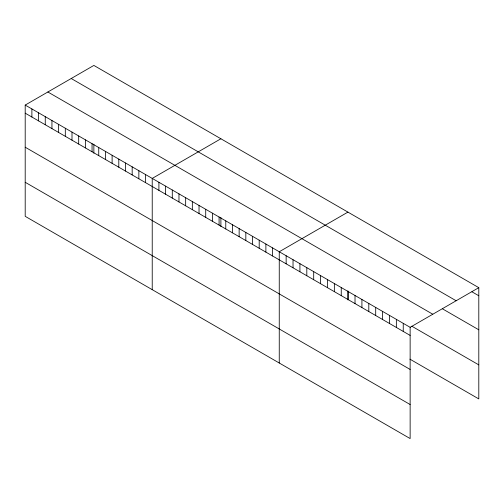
<?xml version="1.0" encoding="UTF-8"?>
<svg xmlns="http://www.w3.org/2000/svg" width="504" height="504" viewBox="0 0 504 504"><rect width="100%" height="100%" fill="white"/><g stroke="black" fill="none" stroke-linecap="round" stroke-linejoin="round"><path stroke-width="0.76" d="M25.2 105.078L410.136 327.316L410.136 438.568L25.2 216.329L25.2 105.078L93.864 65.432L478.8 287.671L478.8 398.922L409.916 359.157M220.897 138.77L152.227 178.416L152.227 289.668M347.924 212.108L279.254 251.754L279.254 363.006M410.136 327.316L478.8 287.671M471.914 291.784L478.8 295.76M71.209 78.511L456.139 300.749M442.481 308.839L478.8 329.805M47.861 91.993L432.791 314.231M411.793 326.195L478.8 364.883M25.2 113.167L410.136 335.406M25.2 147.212L410.136 369.451M25.2 182.284L410.136 404.523M403.244 323.335L403.244 331.43M396.358 319.36L396.358 327.449M389.466 315.384L389.466 323.474M382.58 311.409L382.58 319.498M375.694 307.427L375.694 315.523M368.802 303.452L368.802 311.541M361.916 299.477L361.916 307.566M355.024 295.502L355.024 303.591M348.138 291.52L348.138 299.615M347.924 290.833L347.924 299.911M341.252 287.545L341.252 295.634M334.36 283.569L334.36 291.659M327.474 279.594L327.474 287.683M320.588 275.612L320.588 283.708M313.696 271.637L313.696 279.726M306.81 267.662L306.81 275.751M299.918 263.68L299.918 271.776M293.032 259.705L293.032 267.8M286.146 255.73L286.146 263.819M272.57 247.892L272.57 255.982M265.885 244.031L265.885 252.126M259.201 240.175L259.201 248.264M252.51 236.313L252.51 244.402M245.826 232.451L245.826 240.547M239.142 228.596L239.142 236.685M232.457 224.734L232.457 232.823M225.773 220.872L225.773 228.967M220.897 217.495L220.897 226.573M219.083 217.016L219.083 225.105M212.398 213.154L212.398 221.243M205.714 209.292L205.714 217.388M199.03 205.43L199.03 213.526M192.339 201.575L192.339 209.664M185.655 197.713L185.655 205.802M178.97 193.851L178.97 201.947M172.286 189.995L172.286 198.085M165.602 186.133L165.602 194.223M158.911 182.272L158.911 190.367M145.543 174.554L145.543 182.643M138.858 170.692L138.858 178.788M132.174 166.837L132.174 174.926M125.483 162.975L125.483 171.064M118.799 159.113L118.799 167.208M112.115 155.251L112.115 163.346M105.43 151.395L105.43 159.484M98.74 147.533L98.74 155.623M93.864 144.157L93.864 153.235M92.056 143.672L92.056 151.767M85.371 139.816L85.371 147.905M78.687 135.954L78.687 144.043M72.003 132.092L72.003 140.188M65.312 128.237L65.312 136.326M58.628 124.375L58.628 132.464M51.944 120.513L51.944 128.608M45.259 116.657L45.259 124.746M38.569 112.795L38.569 120.884M31.884 108.933L31.884 117.029"/></g></svg>
